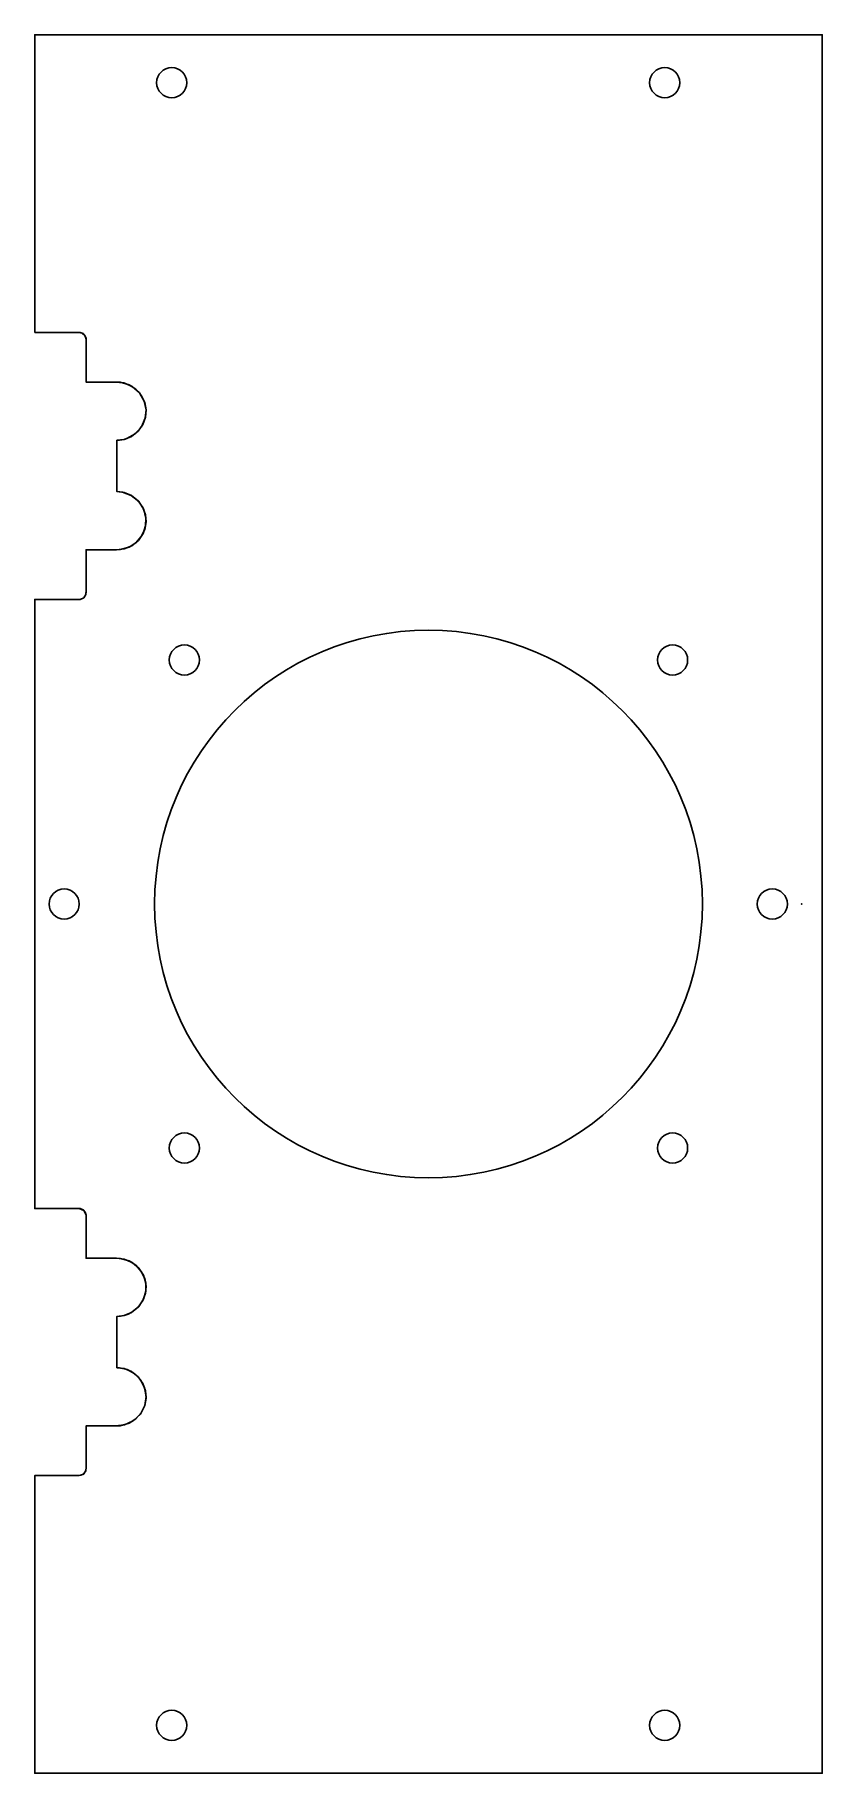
# Model space of a CAD drawing. Extents: x -112 to 3, y -127 to 127.
import ezdxf

# ---------------------------------------------------------------- set-up
doc = ezdxf.new("R2010")
doc.units = 0
doc.layers.add('1', color=7, linetype='CONTINUOUS')
doc.layers.add('61', color=7, linetype='CONTINUOUS')

msp = doc.modelspace()

# ---------------------------------------------------------------- linework, layer by layer
at = {"layer": '1', "color": 252, "linetype": 'CONTINUOUS'}
for points in [[(3, 127), (-61.4, 127), (-112, 127)], [(3, 127), (-61.4, 127), (-112, 127)], [(-112, 127), (-112, 102.64), (-112, 83.5)], [(-112, 127), (-112, 102.64), (-112, 83.5)], [(3, -127), (3, 15.24), (3, 127)], [(3, -127), (3, 15.24), (3, 127)], [(-112, 83.5), (-108.290302, 83.5), (-106.658035, 83.5), (-106.016787, 83.5), (-105.372765, 83.491873), (-104.944894, 83.33178), (-104.622339, 82.979282), (-104.501158, 82.548113), (-104.5, 82.070779), (-104.5, 80.130519), (-104.5, 76.25)], [(-112, 83.5), (-108.290302, 83.5), (-106.658035, 83.5), (-106.016787, 83.5), (-105.372765, 83.491873), (-104.944894, 83.33178), (-104.622339, 82.979282), (-104.501158, 82.548113), (-104.5, 82.070779), (-104.5, 80.130519), (-104.5, 76.25)], [(-104.5, 76.25), (-103.260939, 76.25), (-102.021878, 76.25), (-100.782817, 76.25), (-99.534783, 76.224461), (-98.235431, 75.866367), (-97.232993, 75.22586), (-96.440296, 74.321854), (-95.942598, 73.264907), (-95.754094, 72.186489), (-95.840988, 71.125289), (-96.225819, 70.046015), (-96.919197, 69.072347), (-97.85999, 68.328099), (-98.930244, 67.886835), (-100, 67.75)], [(-104.5, 76.25), (-103.260939, 76.25), (-102.021878, 76.25), (-100.782817, 76.25), (-99.534783, 76.224461), (-98.235431, 75.866367), (-97.232993, 75.22586), (-96.440296, 74.321854), (-95.942598, 73.264907), (-95.754094, 72.186489), (-95.840988, 71.125289), (-96.225819, 70.046015), (-96.919197, 69.072347), (-97.85999, 68.328099), (-98.930244, 67.886835), (-100, 67.75)], [(-100, 67.75), (-100, 63.55), (-100, 60.25)], [(-100, 67.75), (-100, 63.55), (-100, 60.25)], [(-100, 60.25), (-98.930244, 60.113165), (-97.85999, 59.671901), (-96.919197, 58.927653), (-96.225819, 57.953985), (-95.840988, 56.874711), (-95.754094, 55.813511), (-95.942598, 54.735093), (-96.440296, 53.678146), (-97.232993, 52.77414), (-98.235431, 52.133633), (-99.534783, 51.775539), (-100.782817, 51.75), (-102.021878, 51.75), (-103.260939, 51.75), (-104.5, 51.75)], [(-100, 60.25), (-98.930244, 60.113165), (-97.85999, 59.671901), (-96.919197, 58.927653), (-96.225819, 57.953985), (-95.840988, 56.874711), (-95.754094, 55.813511), (-95.942598, 54.735093), (-96.440296, 53.678146), (-97.232993, 52.77414), (-98.235431, 52.133633), (-99.534783, 51.775539), (-100.782817, 51.75), (-102.021878, 51.75), (-103.260939, 51.75), (-104.5, 51.75)], [(-104.5, 51.75), (-104.5, 48.050553), (-104.5, 46.422796), (-104.5, 45.996479), (-104.5, 45.570162), (-104.571292, 45.129188), (-104.845992, 44.743512), (-105.259551, 44.529338), (-105.711581, 44.5), (-106.195306, 44.5), (-108.130204, 44.5), (-112, 44.5)], [(-104.5, 51.75), (-104.5, 48.050553), (-104.5, 46.422796), (-104.5, 45.996479), (-104.5, 45.570162), (-104.571292, 45.129188), (-104.845992, 44.743512), (-105.259551, 44.529338), (-105.711581, 44.5), (-106.195306, 44.5), (-108.130204, 44.5), (-112, 44.5)], [(-112, 44.5), (-112, -5.34), (-112, -44.5)], [(-112, 44.5), (-112, -5.34), (-112, -44.5)], [(-112, -44.5), (-108.290302, -44.5), (-106.658035, -44.5), (-106.016787, -44.5), (-105.372765, -44.508127), (-104.944894, -44.66822), (-104.622339, -45.020718), (-104.501158, -45.451887), (-104.5, -45.929221), (-104.5, -47.869481), (-104.5, -51.75)], [(-112, -44.5), (-108.290302, -44.5), (-106.658035, -44.5), (-106.016787, -44.5), (-105.372765, -44.508127), (-104.944894, -44.66822), (-104.622339, -45.020718), (-104.501158, -45.451887), (-104.5, -45.929221), (-104.5, -47.869481), (-104.5, -51.75)], [(-104.5, -51.75), (-103.260939, -51.75), (-102.021878, -51.75), (-100.782817, -51.75), (-99.534783, -51.775539), (-98.235431, -52.133633), (-97.232993, -52.77414), (-96.440296, -53.678146), (-95.942598, -54.735093), (-95.754094, -55.813511), (-95.840988, -56.874711), (-96.225819, -57.953985), (-96.919197, -58.927653), (-97.85999, -59.671901), (-98.930244, -60.113165), (-100, -60.25)], [(-104.5, -51.75), (-103.260939, -51.75), (-102.021878, -51.75), (-100.782817, -51.75), (-99.534783, -51.775539), (-98.235431, -52.133633), (-97.232993, -52.77414), (-96.440296, -53.678146), (-95.942598, -54.735093), (-95.754094, -55.813511), (-95.840988, -56.874711), (-96.225819, -57.953985), (-96.919197, -58.927653), (-97.85999, -59.671901), (-98.930244, -60.113165), (-100, -60.25)], [(-100, -60.25), (-100, -64.45), (-100, -67.75)], [(-100, -60.25), (-100, -64.45), (-100, -67.75)], [(-100, -67.75), (-98.930244, -67.886835), (-97.85999, -68.328099), (-96.919197, -69.072347), (-96.225819, -70.046015), (-95.840988, -71.125289), (-95.754094, -72.186489), (-95.942598, -73.264907), (-96.440296, -74.321854), (-97.232993, -75.22586), (-98.235431, -75.866367), (-99.534783, -76.224461), (-100.782817, -76.25), (-102.021878, -76.25), (-103.260939, -76.25), (-104.5, -76.25)], [(-100, -67.75), (-98.930244, -67.886835), (-97.85999, -68.328099), (-96.919197, -69.072347), (-96.225819, -70.046015), (-95.840988, -71.125289), (-95.754094, -72.186489), (-95.942598, -73.264907), (-96.440296, -74.321854), (-97.232993, -75.22586), (-98.235431, -75.866367), (-99.534783, -76.224461), (-100.782817, -76.25), (-102.021878, -76.25), (-103.260939, -76.25), (-104.5, -76.25)], [(-104.5, -76.25), (-104.5, -79.949447), (-104.5, -81.577204), (-104.5, -82.003521), (-104.5, -82.429838), (-104.571292, -82.870812), (-104.845992, -83.256488), (-105.259551, -83.470662), (-105.711581, -83.5), (-106.195306, -83.5), (-108.130204, -83.5), (-112, -83.5)], [(-104.5, -76.25), (-104.5, -79.949447), (-104.5, -81.577204), (-104.5, -82.003521), (-104.5, -82.429838), (-104.571292, -82.870812), (-104.845992, -83.256488), (-105.259551, -83.470662), (-105.711581, -83.5), (-106.195306, -83.5), (-108.130204, -83.5), (-112, -83.5)], [(-112, -83.5), (-112, -107.86), (-112, -127)], [(-112, -83.5), (-112, -107.86), (-112, -127)], [(-112, -127), (-47.6, -127), (3, -127)], [(-112, -127), (-47.6, -127), (3, -127)]]:
    msp.add_lwpolyline(points, dxfattribs=at)
at = {"layer": '1', "color": 7, "linetype": 'CONTINUOUS'}
msp.add_lwpolyline([(-112, 83.5), (-106.490628, 83.5), (-106.031514, 83.5), (-105.572399, 83.5), (-105.097403, 83.415377), (-104.688003, 83.083662), (-104.50623, 82.611452), (-104.5, 82.090132), (-104.5, 78.862816), (-104.5, 76.44233), (-104.5, 76.329374), (-104.5, 76.279673), (-104.5, 76.25), (-104.490623, 76.25), (-103.885501, 76.25), (-102.675258, 76.25), (-101.465014, 76.25), (-100.254771, 76.25), (-99.011606, 76.13347), (-97.76047, 75.612064), (-96.704107, 74.683206), (-96.016899, 73.482366), (-95.755496, 72.216077), (-95.877067, 70.968535), (-96.413035, 69.720486), (-97.353932, 68.674218), (-98.560444, 68.001228), (-98.9249, 67.888229), (-99.289077, 67.809882), (-99.648622, 67.76455), (-99.999738, 67.75), (-100, 67.75), (-100, 67.404478), (-100, 67.058694), (-100, 66.71291), (-100, 64.292424), (-100, 61.871937), (-100, 61.468523), (-100, 61.065108), (-100, 60.661694), (-100, 60.25828), (-100, 60.25), (-99.59801, 60.230946), (-99.176982, 60.169549), (-97.916236, 59.70411), (-96.823022, 58.822997), (-96.081793, 57.646254), (-95.766751, 56.376967), (-95.812228, 55.275383), (-96.174925, 54.147622), (-96.874126, 53.120519), (-97.846956, 52.335726), (-98.96204, 51.878697), (-100.073338, 51.75), (-102.493825, 51.75), (-103.849297, 51.75), (-104.445705, 51.75), (-104.5, 51.75), (-104.5, 51.730818), (-104.5, 51.65734), (-104.5, 51.541876), (-104.5, 51.335689), (-104.5, 46.494716), (-104.5, 45.857102), (-104.543385, 45.208646), (-104.857082, 44.734065), (-105.365188, 44.509129), (-105.9326, 44.5), (-106.519537, 44.5), (-107.441868, 44.5), (-111.185093, 44.5), (-111.653618, 44.5), (-111.776328, 44.5), (-111.899037, 44.5), (-112, 44.5), (-112, 44.478254), (-112, 43.820884), (-112, 42.647009), (-112, 40.550803), (-112, 36.807578), (-112, 19.79292), (-112, -25.579503), (-112, -42.594161), (-112, -44.012049), (-112, -44.385555), (-112, -44.477587), (-112, -44.490286), (-112, -44.495873), (-112, -44.5), (-111.999737, -44.5), (-111.981919, -44.5), (-111.950103, -44.5), (-111.820976, -44.5), (-111.296925, -44.5), (-110.361119, -44.5), (-108.234286, -44.5), (-107.5537, -44.5), (-106.873114, -44.5), (-106.192527, -44.5), (-105.511941, -44.5), (-104.825457, -44.761764), (-104.502167, -45.434203), (-104.5, -46.221226), (-104.5, -50.606686), (-104.5, -51.586886), (-104.5, -51.722138), (-104.5, -51.75), (-104.421593, -51.75), (-104.231826, -51.75), (-103.892957, -51.75), (-102.517676, -51.75), (-100.061818, -51.75), (-98.928137, -51.887384), (-97.794747, -52.366908), (-96.816623, -53.184221), (-96.12962, -54.244249), (-95.790315, -55.416005), (-95.786832, -56.558318), (-96.11817, -57.730287), (-96.812981, -58.811656), (-97.809801, -59.642188), (-98.367931, -59.924137), (-98.944221, -60.116774), (-99.519346, -60.222733), (-100, -60.25), (-100, -60.327053), (-100, -60.875235), (-100, -61.423418), (-100, -61.971601), (-100, -62.519783), (-100, -65.645421), (-100, -66.136592), (-100, -66.627764), (-100, -67.118935), (-100, -67.610107), (-100, -67.75), (-99.643234, -67.765001), (-98.493077, -68.026125), (-97.399514, -68.638457), (-96.518322, -69.562702), (-95.961546, -70.675844), (-95.750091, -71.972164), (-95.942803, -73.265563), (-96.582147, -74.526021), (-97.629216, -75.527305), (-98.906829, -76.107003), (-100.191141, -76.25), (-101.437011, -76.25), (-102.68288, -76.25), (-104.15318, -76.25), (-104.5, -76.25), (-104.5, -76.288258), (-104.5, -76.673337), (-104.5, -77.058415), (-104.5, -79.121336), (-104.5, -81.184257), (-104.5, -81.724546), (-104.5, -82.264834), (-104.551672, -82.817291), (-104.951682, -83.33627), (-105.554062, -83.5), (-106.617482, -83.5), (-108.516445, -83.5), (-111.90745, -83.5), (-111.960575, -83.5), (-112, -83.5), (-112, -83.502317), (-112, -83.576855), (-112, -83.70996), (-112, -83.947646), (-112, -84.372085), (-112, -85.130013), (-112, -86.483456), (-112, -88.900318), (-112, -93.216143), (-112, -100.922973), (-112, -114.762399), (-112, -121.682112), (-112, -126.871896), (-112, -126.980017), (-112, -127), (-111.911863, -127), (-111.26314, -127), (-110.398176, -127), (-27.361622, -127), (-11.792268, -127), (-4.007591, -127), (-0.115252, -127), (2.064457, -127), (2.601538, -127), (2.742202, -127), (2.882866, -127), (3, -127), (3, -126.976471), (3, -126.222914), (3, -115.843345), (3, 8.711487), (3, 70.988902), (3, 102.12761), (3, 125.481641), (3, 126.571495), (3, 126.731341), (3, 126.891186), (3, 127), (2.948968, 127), (2.57219, 127), (-3.266318, 127), (-44.784595, 127), (-100.142297, 127), (-110.521867, 127), (-111.819313, 127), (-111.927433, 127), (-112, 127), (-112, 126.964446), (-112, 126.748205), (-112, 125.018277), (-112, 83.5)], close=True, dxfattribs=at)
for centre in [(-92, 120), (-20, 120), (-107.71, 0), (-4.29, 0), (-92, -120), (-20, -120)]:
    msp.add_circle(centre, 2.2, dxfattribs=at)
at = {"layer": '1', "color": 252, "linetype": 'CONTINUOUS'}
for centre, radius in [((-54.50154, 0.000002), 40), ((-54.50154, 0.000002), 40), ((-90.15154, 35.650002), 2.2), ((-90.15154, 35.650002), 2.2), ((-18.85154, 35.650002), 2.2), ((-18.85154, 35.650002), 2.2), ((-90.15154, -35.649998), 2.2), ((-90.15154, -35.649998), 2.2), ((-18.85154, -35.649998), 2.2), ((-18.85154, -35.649998), 2.2)]:
    msp.add_circle(centre, radius, dxfattribs=at)
at = {"layer": '1', "color": 163, "linetype": 'CONTINUOUS'}
for centre, radius in [((-54.50154, 0.000002), 40), ((-90.15154, 35.650002), 2.2), ((-18.85154, 35.650002), 2.2), ((-90.15154, -35.649998), 2.2), ((-18.85154, -35.649998), 2.2)]:
    msp.add_circle(centre, radius, dxfattribs=at)
at = {"layer": '61', "color": 23, "linetype": 'CONTINUOUS'}
msp.add_point((0, 0), dxfattribs=at)

doc.saveas('drawing.dxf')
